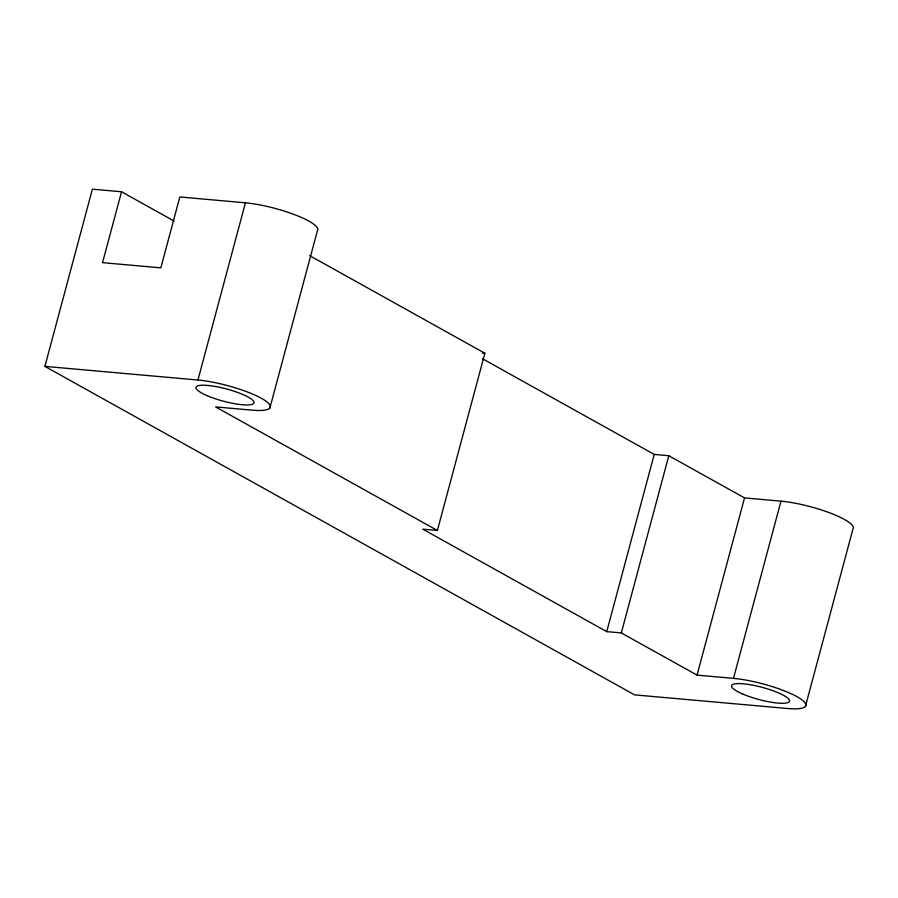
<?xml version="1.0" encoding="UTF-8"?>
<svg xmlns="http://www.w3.org/2000/svg" width="898" height="898" viewBox="0 0 898 898"><rect width="100%" height="100%" fill="white"/><g stroke="black" fill="none" stroke-linecap="round" stroke-linejoin="round"><path stroke-width="1.35" d="M309.653 255.638L484.875 353.251L437.393 530.471L422.812 529.169L606.745 631.631L621.315 632.933L697.05 675.116L733.486 678.372A46.909 9.833 15 0 1 796.975 696.68A46.909 9.833 15 0 1 787.58 708.5L634.538 694.861L44.9 366.373L92.382 189.164L121.533 191.768L174.133 221.076M121.533 191.768L102.54 262.654L160.843 267.851L179.836 196.965L245.423 202.813A46.909 9.833 15 0 1 295.79 215.116A46.909 9.833 15 0 1 317.364 230.831L269.883 408.04M44.9 366.373L197.942 380.022L245.423 202.813M606.745 631.631L654.227 454.422L482.484 358.74M621.315 632.933L668.797 455.724L654.227 454.422M697.05 675.116L744.532 497.907L668.797 455.724M733.486 678.372L780.968 501.163A46.909 9.833 15 0 1 831.335 513.465A46.909 9.833 15 0 1 852.909 529.18L805.427 706.389M482.226 353.015L484.875 353.251M744.532 497.907L780.968 501.163M437.393 530.471L215.599 406.906L252.035 410.15A46.909 9.833 15 0 0 261.43 398.33A46.909 9.833 15 0 0 197.942 380.022M206.944 395.58A30.016 6.297 15 0 0 253.719 403.382A30.016 6.297 15 0 0 214.308 386.308A30.016 6.297 15 0 0 206.944 395.58M742.489 693.93A30.016 6.297 15 0 0 789.263 701.731A30.016 6.297 15 0 0 749.852 684.658A30.016 6.297 15 0 0 742.489 693.93"/></g></svg>
